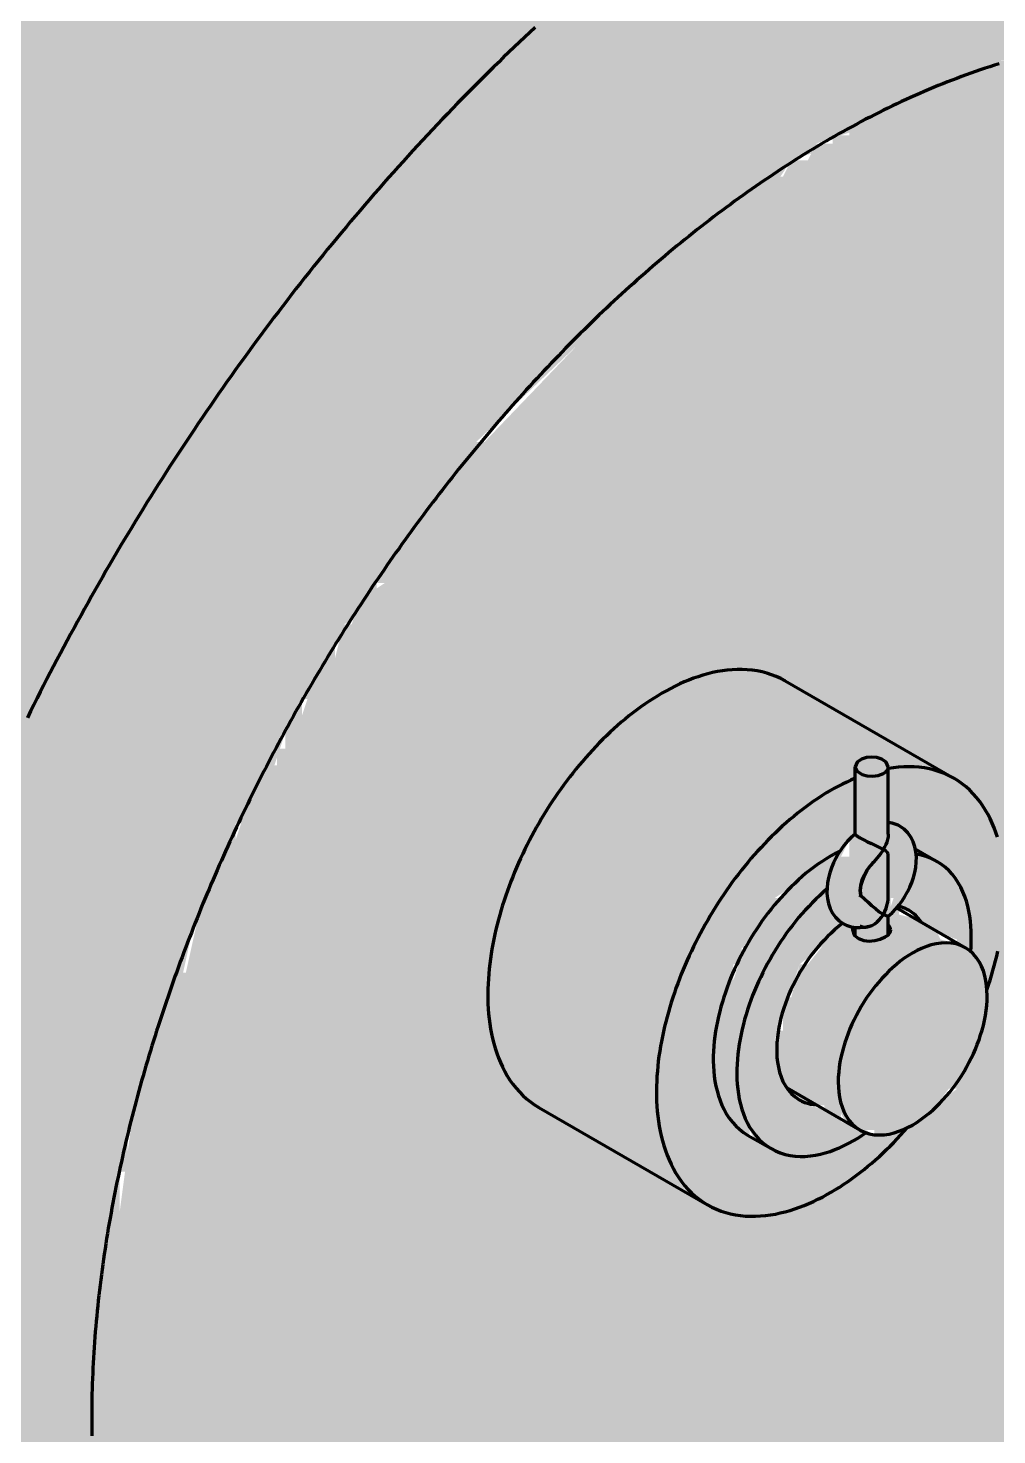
# Model space of a CAD drawing. Header units: millimetres. Extents: x 0 to 420, y 0 to 297.
# Drawn here: x 228.59 to 240.27, y 157.9 to 174.87 of the extents above; entities that cross this region are included whole.
import ezdxf

# ---------------------------------------------------------------- set-up
doc = ezdxf.new("R2010")
doc.units = ezdxf.units.MM
doc.layers.add('01-VISIBLE', color=7, linetype='CONTINUOUS', lineweight=70)
doc.layers.add('13-GRAFICA', color=30, linetype='CONTINUOUS', lineweight=18)

msp = doc.modelspace()

# ---------------------------------------------------------------- hatches: boundary and pattern name
at = {"layer": '13-GRAFICA', "true_color": 0x202020}
h = msp.add_hatch(color=7, dxfattribs=at)
h.dxf.hatch_style = 1
h.paths.add_polyline_path([(229.992, 176.675), (229.992, 176.875), (230.092, 176.875), (230.992, 177.875), (231.192, 177.875), (231.392, 178.175), (231.592, 178.175), (231.592, 178.275), (231.892, 178.375), (232.092, 178.675), (232.292, 178.675), (232.392, 178.875), (232.592, 178.875), (232.792, 179.175), (232.992, 179.175), (233.092, 179.375), (233.292, 179.375), (233.292, 179.475), (233.392, 179.475), (233.492, 179.675), (233.692, 179.675), (233.892, 179.975), (234.392, 180.075), (234.392, 180.175), (234.592, 180.175), (234.592, 180.275), (234.792, 180.275), (234.792, 180.375), (234.992, 180.375), (234.992, 180.475), (235.292, 180.475), (235.292, 180.575), (235.492, 180.575), (235.492, 180.675), (235.692, 180.675), (235.692, 180.775), (235.992, 180.775), (235.992, 180.875), (236.192, 180.875), (236.192, 180.975), (236.392, 180.975), (236.392, 181.075), (236.592, 181.075), (236.592, 181.175), (237.292, 181.275), (237.292, 181.375), (237.992, 181.375), (237.992, 181.475), (239.492, 181.575), (239.492, 181.675), (239.992, 181.675), (239.992, 181.575), (240.392, 181.575), (240.392, 181.475), (240.892, 181.475), (240.892, 181.375), (241.292, 181.375), (241.292, 181.275), (242.192, 181.175), (242.192, 181.075), (242.792, 180.875), (242.892, 180.675), (243.492, 180.475), (243.592, 180.275), (243.992, 180.175), (244.092, 179.975), (244.692, 179.775), (244.792, 179.575), (245.392, 179.375), (245.492, 179.175), (246.092, 178.975), (246.192, 178.775), (246.592, 178.675), (246.592, 178.575), (246.692, 178.575), (246.792, 178.375), (246.892, 178.375), (246.892, 169.975), (246.792, 169.975), (246.792, 170.375), (246.692, 170.375), (246.692, 170.775), (246.592, 170.775), (246.592, 171.175), (246.492, 171.175), (246.392, 171.875), (246.292, 171.875), (246.292, 172.075), (246.092, 172.175), (245.992, 172.575), (245.792, 172.675), (245.692, 173.075), (245.492, 173.175), (245.492, 173.375), (245.392, 173.375), (245.292, 173.575), (245.092, 173.575), (244.892, 173.875), (244.692, 173.875), (244.692, 173.975), (244.592, 173.975), (244.492, 174.175), (244.292, 174.175), (244.192, 174.375), (243.392, 174.475), (243.392, 174.575), (242.992, 174.575), (242.992, 174.675), (242.492, 174.675), (242.492, 174.775), (242.292, 174.775), (242.292, 174.675), (241.492, 174.675), (241.492, 174.575), (240.292, 174.475), (240.292, 174.375), (240.092, 174.375), (240.092, 174.275), (239.892, 174.275), (239.892, 174.175), (239.592, 174.175), (239.592, 174.075), (239.392, 174.075), (239.392, 173.975), (239.192, 173.975), (239.192, 173.875), (238.892, 173.875), (238.892, 173.775), (238.692, 173.775), (238.692, 173.675), (238.092, 173.475), (238.092, 173.375), (237.792, 173.275), (237.592, 172.975), (237.392, 172.975), (237.292, 172.775), (237.092, 172.775), (236.892, 172.475), (236.692, 172.475), (236.592, 172.275), (236.392, 172.275), (236.392, 172.175), (233.992, 169.875), (233.992, 169.675), (233.692, 169.475), (233.692, 169.275), (233.392, 169.075), (233.392, 168.875), (233.192, 168.775), (233.192, 168.575), (232.892, 168.375), (232.892, 168.175), (232.792, 168.175), (232.792, 168.075), (232.592, 167.975), (232.592, 167.775), (232.392, 167.675), (232.392, 167.475), (232.292, 167.475), (232.292, 167.275), (232.092, 167.175), (232.092, 166.975), (231.992, 166.975), (231.992, 166.775), (231.892, 166.775), (231.892, 166.575), (231.792, 166.575), (231.792, 166.375), (231.692, 166.375), (231.492, 165.775), (231.292, 165.675), (231.292, 165.475), (231.192, 165.475), (231.192, 165.275), (231.092, 165.275), (231.092, 165.075), (230.992, 165.075), (230.992, 164.875), (230.892, 164.875), (230.892, 164.575), (230.792, 164.575), (230.792, 164.375), (230.692, 164.375), (230.692, 164.075), (230.592, 164.075), (230.392, 163.175), (230.292, 163.175), (230.292, 162.975), (230.192, 162.975), (229.992, 162.075), (229.892, 162.075), (229.892, 161.575), (229.792, 161.575), (229.792, 161.075), (229.692, 161.075), (229.692, 160.575), (229.592, 160.575), (229.592, 159.975), (229.492, 159.975), (229.492, 159.475), (229.392, 159.475), (229.392, 176.109)])
h = msp.add_hatch(color=7, dxfattribs=at)
h.dxf.hatch_style = 1
h.paths.add_polyline_path([(228.792, 148.475), (228.692, 148.675), (228.092, 148.875), (227.992, 149.075), (227.592, 149.175), (227.492, 149.375), (227.292, 149.375), (227.292, 149.475), (226.892, 149.575), (226.792, 149.775), (226.192, 149.975), (226.092, 150.175), (225.692, 150.275), (225.692, 150.375), (225.592, 150.375), (225.492, 150.575), (225.292, 150.575), (225.092, 150.875), (224.892, 150.875), (224.892, 150.975), (224.592, 151.075), (224.392, 151.375), (224.192, 151.375), (223.992, 151.675), (223.792, 151.675), (223.792, 151.875), (223.592, 151.975), (223.592, 152.175), (223.492, 152.175), (223.492, 152.375), (223.292, 152.475), (223.192, 152.875), (222.992, 152.975), (222.992, 153.175), (222.792, 153.275), (222.692, 153.675), (222.592, 153.675), (222.492, 153.975), (222.392, 153.975), (222.392, 154.375), (222.292, 154.375), (222.292, 154.775), (222.192, 154.775), (222.192, 155.275), (222.092, 155.275), (222.092, 155.675), (221.992, 155.675), (221.992, 156.075), (221.892, 156.075), (221.892, 156.475), (221.792, 156.475), (221.792, 156.875), (221.692, 156.875), (221.692, 160.375), (221.792, 160.375), (221.792, 160.875), (221.892, 160.875), (221.892, 161.375), (221.992, 161.375), (221.992, 161.875), (222.092, 161.875), (222.092, 162.475), (222.192, 162.475), (222.192, 162.975), (222.292, 162.975), (222.292, 163.475), (222.392, 163.475), (222.392, 164.075), (222.492, 164.075), (222.492, 164.375), (222.592, 164.375), (222.592, 164.575), (222.692, 164.575), (222.892, 165.475), (222.992, 165.475), (222.992, 165.675), (223.092, 165.675), (223.092, 165.975), (223.192, 165.975), (223.392, 166.875), (223.492, 166.875), (223.492, 167.075), (223.592, 167.075), (223.792, 167.975), (223.892, 167.975), (223.892, 168.175), (224.092, 168.275), (224.092, 168.475), (224.192, 168.475), (224.192, 168.675), (224.292, 168.675), (224.292, 168.875), (224.392, 168.875), (224.392, 169.075), (224.492, 169.075), (224.692, 169.675), (224.892, 169.775), (224.892, 169.975), (224.992, 169.975), (224.992, 170.175), (225.092, 170.175), (225.092, 170.375), (225.192, 170.375), (225.192, 170.575), (225.292, 170.575), (225.492, 171.175), (225.692, 171.275), (225.892, 171.875), (225.992, 171.875), (225.992, 171.975), (226.192, 172.075), (226.192, 172.275), (226.492, 172.475), (226.492, 172.675), (226.592, 172.675), (226.692, 172.975), (226.992, 173.175), (226.992, 173.375), (227.292, 173.575), (227.292, 173.775), (227.592, 173.975), (227.592, 174.175), (227.692, 174.175), (227.792, 174.475), (228.092, 174.675), (228.092, 174.875), (228.192, 174.875), (228.192, 174.975), (229.392, 176.109), (229.392, 159.475), (229.392, 156.775), (229.392, 148.275)])
at = {"layer": '13-GRAFICA', "true_color": 0xa5a8ac}
h = msp.add_hatch(color=7, dxfattribs=at)
h.dxf.hatch_style = 1
h.paths.add_polyline_path([(240.292, 174.375), (240.292, 174.475), (240.792, 174.475), (240.792, 174.575), (241.492, 174.575), (241.492, 174.675), (242.292, 174.675), (242.292, 174.775), (242.492, 174.775), (242.492, 174.675), (242.992, 174.675), (242.992, 174.575), (244.192, 174.375), (244.192, 174.275), (244.492, 174.175), (244.692, 173.875), (244.892, 173.875), (245.092, 173.575), (245.292, 173.575), (245.292, 173.475), (245.492, 173.375), (245.492, 173.175), (245.692, 173.075), (245.792, 172.675), (245.992, 172.575), (246.092, 172.175), (246.192, 172.175), (246.292, 171.875), (246.392, 171.875), (246.492, 171.175), (246.592, 171.175), (246.592, 170.775), (246.692, 170.775), (246.692, 170.375), (246.792, 170.375), (246.792, 169.975), (246.892, 169.975), (246.892, 166.975), (246.792, 166.975), (246.792, 166.375), (246.692, 166.375), (246.692, 165.875), (246.592, 165.875), (246.392, 164.375), (246.292, 164.375), (246.292, 164.175), (246.192, 164.175), (245.992, 163.275), (245.892, 163.275), (245.892, 163.075), (245.792, 163.075), (245.792, 162.775), (245.692, 162.775), (245.492, 161.875), (245.392, 161.875), (245.392, 161.675), (245.292, 161.675), (245.292, 161.475), (245.192, 161.475), (244.992, 160.875), (244.792, 160.775), (244.792, 160.575), (244.692, 160.575), (244.692, 160.375), (244.592, 160.375), (244.592, 160.175), (244.492, 160.175), (244.492, 159.975), (244.392, 159.975), (244.192, 159.375), (243.992, 159.275), (243.992, 159.075), (243.892, 159.075), (243.892, 158.875), (243.592, 158.675), (243.592, 158.475), (243.292, 158.275), (243.292, 158.075), (243.092, 157.975), (243.092, 157.775), (242.792, 157.575), (242.792, 157.375), (242.492, 157.175), (242.492, 156.975), (242.292, 156.875), (242.292, 156.675), (242.192, 156.675), (240.192, 154.58), (240.192, 163.075), (240.192, 163.375), (240.192, 174.375)])
h = msp.add_hatch(color=7, dxfattribs=at)
h.dxf.hatch_style = 1
h.paths.add_polyline_path([(237.092, 172.775), (237.292, 172.775), (237.392, 172.975), (237.592, 172.975), (237.592, 173.075), (237.692, 173.075), (237.792, 173.275), (237.992, 173.275), (238.092, 173.475), (238.292, 173.475), (238.292, 173.575), (238.492, 173.575), (238.492, 173.675), (238.692, 173.675), (238.692, 173.775), (238.892, 173.775), (238.892, 173.875), (239.192, 173.875), (239.192, 173.975), (239.392, 173.975), (239.392, 174.075), (239.592, 174.075), (239.592, 174.175), (239.892, 174.175), (239.892, 174.275), (240.092, 174.275), (240.092, 174.375), (240.192, 174.375), (240.192, 163.375), (240.092, 163.375), (240.092, 163.575), (239.992, 163.575), (239.992, 164.175), (239.892, 164.175), (239.792, 164.675), (239.492, 164.775), (239.392, 164.975), (239.192, 164.975), (239.192, 165.175), (238.992, 165.275), (238.992, 165.975), (238.892, 165.975), (238.892, 166.075), (238.592, 166.075), (238.592, 165.075), (238.492, 165.075), (238.392, 164.875), (238.192, 164.875), (238.092, 164.675), (237.892, 164.675), (237.892, 164.575), (237.592, 164.375), (237.592, 164.175), (237.292, 163.975), (237.292, 163.775), (237.192, 163.775), (237.192, 163.575), (237.092, 163.575), (237.092, 163.375), (236.992, 163.375), (236.992, 163.075), (236.892, 163.075), (236.892, 172.475)])
h = msp.add_hatch(color=7, dxfattribs=at)
h.dxf.hatch_style = 1
h.paths.add_polyline_path([(232.292, 152.275), (232.092, 152.275), (231.992, 152.475), (231.792, 152.475), (231.592, 152.775), (231.392, 152.775), (231.292, 152.975), (231.092, 152.975), (231.092, 153.075), (230.792, 153.275), (230.692, 153.675), (230.492, 153.775), (230.392, 154.175), (230.192, 154.275), (230.192, 154.475), (230.092, 154.475), (229.992, 154.775), (229.892, 154.775), (229.892, 155.175), (229.792, 155.175), (229.792, 155.575), (229.692, 155.575), (229.692, 155.975), (229.592, 155.975), (229.592, 156.375), (229.492, 156.375), (229.492, 156.775), (229.392, 156.775), (229.392, 159.475), (229.492, 159.475), (229.492, 159.975), (229.592, 159.975), (229.592, 160.575), (229.692, 160.575), (229.892, 162.075), (229.992, 162.075), (230.192, 162.975), (230.292, 162.975), (230.292, 163.175), (230.392, 163.175), (230.392, 163.475), (230.492, 163.475), (230.692, 164.375), (230.792, 164.375), (230.792, 164.575), (230.892, 164.575), (230.892, 164.875), (230.992, 164.875), (230.992, 165.075), (231.092, 165.075), (231.292, 165.675), (231.492, 165.775), (231.492, 165.975), (231.592, 165.975), (231.592, 166.175), (231.692, 166.175), (231.692, 166.375), (231.792, 166.375), (231.792, 166.575), (231.892, 166.575), (232.092, 167.175), (232.292, 167.275), (232.392, 167.675), (232.492, 167.675), (232.592, 167.975), (232.892, 168.175), (232.892, 168.375), (233.192, 168.575), (233.192, 168.775), (233.392, 168.875), (233.392, 169.075), (233.692, 169.275), (233.692, 169.475), (233.992, 169.675), (233.992, 169.875), (234.092, 169.875), (236.392, 172.275), (236.592, 172.275), (236.692, 172.475), (236.892, 172.475), (236.892, 163.075), (236.892, 161.875), (236.892, 152.575), (236.792, 152.575), (236.792, 152.475), (236.592, 152.475), (236.592, 152.375), (236.292, 152.375), (236.292, 152.275), (236.092, 152.275), (236.092, 152.175), (235.792, 152.175), (235.792, 152.075), (234.992, 152.075), (234.992, 151.975), (233.692, 151.875), (233.692, 151.975), (233.192, 151.975), (233.192, 152.075), (232.792, 152.075), (232.792, 152.175), (232.292, 152.175)])
at = {"layer": '13-GRAFICA', "true_color": 0xb21820}
h = msp.add_hatch(color=7, dxfattribs=at)
h.dxf.hatch_style = 1
h.paths.add_polyline_path([(238.392, 164.075), (238.392, 164.175), (238.292, 164.175), (238.292, 164.675), (238.392, 164.675), (238.392, 164.875), (238.492, 164.875), (238.492, 165.075), (238.592, 165.075), (238.592, 166.075), (238.892, 166.075), (238.892, 165.975), (238.992, 165.975), (238.992, 165.275), (239.192, 165.175), (239.192, 164.575), (239.092, 164.575), (239.092, 164.375), (238.992, 164.375), (238.992, 163.875), (238.592, 163.875), (238.592, 164.075)])
at = {"layer": '13-GRAFICA', "true_color": 0x787a80}
h = msp.add_hatch(color=7, dxfattribs=at)
h.dxf.hatch_style = 1
h.paths.add_polyline_path([(239.292, 164.075), (239.292, 164.175), (238.992, 164.275), (239.092, 164.575), (239.192, 164.575), (239.192, 164.975), (239.392, 164.975), (239.492, 164.775), (239.792, 164.675), (239.892, 164.175), (239.992, 164.175), (239.992, 163.775), (239.792, 163.775), (239.792, 163.875), (239.492, 163.975), (239.492, 164.075)])
h = msp.add_hatch(color=7, dxfattribs=at)
h.dxf.hatch_style = 1
h.paths.add_polyline_path([(237.692, 162.075), (237.892, 162.075), (237.992, 161.875), (238.392, 161.775), (238.392, 161.675), (238.692, 161.575), (238.692, 161.475), (238.492, 161.475), (238.492, 161.375), (238.292, 161.375), (238.292, 161.275), (237.592, 161.275), (237.592, 161.375), (237.392, 161.375), (237.292, 161.575), (237.092, 161.575), (237.092, 161.775), (236.892, 161.875), (236.892, 163.075), (236.992, 163.075), (236.992, 163.375), (237.092, 163.375), (237.292, 163.975), (237.592, 164.175), (237.592, 164.375), (237.692, 164.375), (237.892, 164.675), (238.092, 164.675), (238.192, 164.875), (238.392, 164.875), (238.392, 164.675), (238.292, 164.675), (238.292, 164.175), (238.392, 164.175), (238.392, 163.975), (237.892, 163.575), (237.592, 162.675)])
h = msp.add_hatch(color=7, dxfattribs=at)
h.dxf.hatch_style = 1
h.paths.add_polyline_path([(238.492, 161.575), (238.392, 161.775), (238.192, 161.775), (238.192, 161.875), (237.992, 161.875), (237.892, 162.075), (237.692, 162.075), (237.592, 162.775), (237.692, 162.775), (237.692, 163.175), (237.792, 163.175), (237.892, 163.575), (237.992, 163.575), (238.392, 164.075), (238.592, 164.075), (238.592, 163.875), (238.992, 163.875), (238.992, 164.275), (239.092, 164.275), (239.092, 164.175), (239.492, 164.075), (239.592, 163.875), (239.992, 163.775), (239.992, 163.575), (240.092, 163.575), (240.092, 163.375), (240.192, 163.375), (240.192, 163.075), (240.092, 163.075), (239.992, 162.375), (239.792, 162.275), (239.792, 162.075), (239.692, 162.075), (239.392, 161.675), (238.892, 161.575), (238.892, 161.475), (238.792, 161.475), (238.792, 161.575)])
at = {"layer": '13-GRAFICA', "true_color": 0xa5a8ac}
h = msp.add_hatch(color=7, dxfattribs=at)
h.dxf.hatch_style = 1
h.paths.add_polyline_path([(240.092, 154.475), (239.892, 154.475), (239.692, 154.175), (239.492, 154.175), (239.492, 154.075), (239.192, 153.975), (238.992, 153.675), (238.792, 153.675), (238.692, 153.475), (238.492, 153.475), (238.292, 153.175), (238.092, 153.175), (238.092, 153.075), (237.892, 153.075), (237.892, 152.975), (237.692, 152.975), (237.692, 152.875), (237.492, 152.875), (237.492, 152.775), (237.192, 152.775), (237.192, 152.675), (236.992, 152.675), (236.992, 152.575), (236.892, 152.575), (236.892, 161.875), (237.092, 161.775), (237.092, 161.575), (237.292, 161.575), (237.292, 161.475), (237.592, 161.375), (237.592, 161.275), (238.292, 161.275), (238.292, 161.375), (238.492, 161.375), (238.492, 161.475), (238.692, 161.475), (238.692, 161.575), (238.892, 161.475), (238.892, 161.575), (239.392, 161.675), (239.392, 161.775), (239.792, 162.075), (239.792, 162.275), (239.992, 162.375), (240.092, 163.075), (240.192, 163.075), (240.192, 154.58)])

# ---------------------------------------------------------------- linework, layer by layer
at = {"layer": '01-VISIBLE'}
for p, q in [((237.718, 166.993), (239.751, 165.82)), ((238.561, 165.146), (238.561, 165.958)), ((238.961, 165.146), (238.961, 165.958)), ((239.289, 164.966), (239.549, 164.816)), ((238.961, 164.401), (238.961, 164.903)), ((238.961, 163.932), (238.961, 164.157)), ((239.061, 164.255), (239.891, 163.776)), ((238.561, 163.917), (238.561, 164.017)), ((237.734, 162.088), (238.621, 161.576)), ((234.748, 161.849), (236.781, 160.675)), ((237.266, 161.515), (237.549, 161.352))]:
    msp.add_line(p, q, dxfattribs=at)
for points in [[(234.705, 174.876), (234.641, 174.816), (234.578, 174.757), (234.514, 174.697), (234.451, 174.637), (234.387, 174.577), (234.324, 174.516), (234.262, 174.455), (234.199, 174.394), (234.137, 174.333), (234.075, 174.272), (234.013, 174.21), (233.951, 174.148), (233.89, 174.086), (233.829, 174.024), (233.768, 173.961), (233.707, 173.899), (233.646, 173.836), (233.586, 173.773), (233.526, 173.709), (233.466, 173.646), (233.406, 173.582), (233.347, 173.518), (233.287, 173.454), (233.228, 173.39), (233.169, 173.325), (233.111, 173.26), (233.052, 173.196), (232.994, 173.13), (232.936, 173.065), (232.878, 173), (232.821, 172.934), (232.763, 172.868), (232.706, 172.802), (232.649, 172.736), (232.592, 172.67), (232.536, 172.603), (232.479, 172.536), (232.423, 172.469), (232.367, 172.402), (232.312, 172.335), (232.256, 172.268), (232.201, 172.2), (232.146, 172.132), (232.091, 172.064), (232.036, 171.996), (231.982, 171.928), (231.928, 171.86), (231.874, 171.791), (231.82, 171.722), (231.766, 171.653), (231.713, 171.584), (231.66, 171.515), (231.607, 171.445), (231.554, 171.376), (231.501, 171.306), (231.449, 171.236), (231.397, 171.166), (231.345, 171.096), (231.293, 171.025), (231.242, 170.955), (231.19, 170.884), (231.139, 170.813), (231.088, 170.742), (231.038, 170.671), (230.987, 170.6), (230.937, 170.529), (230.887, 170.457), (230.837, 170.385), (230.788, 170.313), (230.738, 170.241), (230.689, 170.169), (230.64, 170.097), (230.591, 170.024), (230.543, 169.952), (230.494, 169.879), (230.446, 169.806), (230.398, 169.733), (230.351, 169.66), (230.303, 169.587), (230.256, 169.513), (230.209, 169.44), (230.162, 169.366), (230.115, 169.292), (230.069, 169.218), (230.023, 169.144), (229.977, 169.07), (229.931, 168.996), (229.885, 168.921), (229.84, 168.846), (229.795, 168.772), (229.75, 168.697), (229.705, 168.622), (229.661, 168.547), (229.616, 168.471), (229.572, 168.396), (229.528, 168.32), (229.485, 168.245), (229.441, 168.169), (229.398, 168.093), (229.355, 168.017), (229.313, 167.941), (229.27, 167.865), (229.228, 167.788), (229.186, 167.712), (229.144, 167.635), (229.102, 167.558), (229.061, 167.481), (229.02, 167.404), (228.979, 167.327), (228.938, 167.25), (228.897, 167.173), (228.857, 167.095), (228.817, 167.018), (228.777, 166.94), (228.737, 166.862), (228.698, 166.784), (228.659, 166.706), (228.62, 166.628), (228.581, 166.55)], [(240.3, 174.438), (240.243, 174.42), (240.185, 174.402), (240.128, 174.383), (240.071, 174.364), (240.014, 174.344), (239.957, 174.324), (239.9, 174.304), (239.844, 174.283), (239.787, 174.262), (239.731, 174.241), (239.675, 174.219), (239.619, 174.197), (239.563, 174.174), (239.507, 174.151), (239.451, 174.128), (239.396, 174.104), (239.341, 174.08), (239.285, 174.056), (239.23, 174.032), (239.176, 174.007), (239.121, 173.981), (239.066, 173.956), (239.012, 173.93), (238.958, 173.903), (238.904, 173.877), (238.85, 173.85), (238.796, 173.823), (238.742, 173.795), (238.689, 173.768), (238.635, 173.74), (238.582, 173.711), (238.529, 173.683), (238.476, 173.654), (238.424, 173.624), (238.371, 173.595), (238.319, 173.565), (238.266, 173.535)], [(238.266, 173.535), (238.212, 173.504), (238.158, 173.472), (238.104, 173.44), (238.05, 173.407), (237.996, 173.375), (237.942, 173.342), (237.889, 173.308), (237.836, 173.275), (237.783, 173.241), (237.73, 173.207), (237.677, 173.173), (237.625, 173.138), (237.572, 173.103), (237.52, 173.068), (237.468, 173.033), (237.416, 172.998), (237.364, 172.962), (237.313, 172.926), (237.262, 172.89), (237.21, 172.853), (237.159, 172.816), (237.108, 172.78), (237.058, 172.742), (237.007, 172.705), (236.957, 172.667), (236.906, 172.63), (236.856, 172.592), (236.806, 172.553), (236.757, 172.515), (236.707, 172.476), (236.658, 172.437), (236.608, 172.398), (236.559, 172.359), (236.51, 172.32), (236.461, 172.28), (236.413, 172.24), (236.364, 172.2), (236.316, 172.16), (236.268, 172.119), (236.22, 172.079), (236.172, 172.038), (236.124, 171.997), (236.077, 171.956), (236.029, 171.914), (235.982, 171.873), (235.935, 171.831), (235.888, 171.789), (235.842, 171.747), (235.795, 171.705), (235.749, 171.662), (235.702, 171.62), (235.656, 171.577), (235.61, 171.534), (235.565, 171.491), (235.519, 171.448), (235.473, 171.404), (235.428, 171.361), (235.383, 171.317), (235.338, 171.273), (235.293, 171.229), (235.248, 171.185), (235.204, 171.14), (235.16, 171.096), (235.115, 171.051), (235.071, 171.006), (235.027, 170.961), (234.984, 170.916), (234.94, 170.871), (234.896, 170.825), (234.853, 170.78), (234.81, 170.734), (234.767, 170.688), (234.724, 170.642), (234.681, 170.596), (234.639, 170.55), (234.597, 170.503), (234.554, 170.457), (234.512, 170.41), (234.47, 170.363), (234.428, 170.316), (234.387, 170.269), (234.345, 170.222), (234.304, 170.174), (234.263, 170.127), (234.222, 170.079), (234.181, 170.031), (234.14, 169.984), (234.1, 169.935), (234.059, 169.887), (234.019, 169.839), (233.979, 169.791), (233.939, 169.742), (233.899, 169.693), (233.86, 169.645), (233.82, 169.596), (233.781, 169.547), (233.741, 169.497), (233.702, 169.448), (233.664, 169.399), (233.625, 169.349), (233.586, 169.3), (233.548, 169.25), (233.509, 169.2), (233.471, 169.15), (233.433, 169.1), (233.395, 169.05), (233.358, 168.999), (233.32, 168.949), (233.283, 168.898), (233.246, 168.848), (233.209, 168.797), (233.172, 168.746), (233.135, 168.695), (233.098, 168.644), (233.062, 168.593), (233.025, 168.541), (232.989, 168.49), (232.953, 168.438), (232.917, 168.387), (232.882, 168.335), (232.846, 168.283), (232.811, 168.231), (232.775, 168.179), (232.74, 168.127), (232.705, 168.075), (232.67, 168.022), (232.636, 167.97), (232.601, 167.917), (232.567, 167.865), (232.533, 167.812), (232.499, 167.759), (232.465, 167.706), (232.431, 167.653), (232.398, 167.6), (232.364, 167.546), (232.331, 167.493), (232.298, 167.44), (232.265, 167.386), (232.232, 167.332), (232.199, 167.279), (232.167, 167.225), (232.134, 167.171), (232.102, 167.117), (232.07, 167.063), (232.038, 167.009), (232.007, 166.954), (231.975, 166.9), (231.944, 166.845), (231.912, 166.791), (231.881, 166.736), (231.85, 166.682), (231.82, 166.627), (231.789, 166.572), (231.759, 166.517), (231.728, 166.462), (231.698, 166.406), (231.668, 166.351), (231.638, 166.296), (231.609, 166.24), (231.579, 166.185), (231.55, 166.129), (231.521, 166.074), (231.492, 166.018), (231.463, 165.962), (231.434, 165.906), (231.406, 165.85), (231.377, 165.794), (231.349, 165.738), (231.321, 165.681), (231.293, 165.625), (231.265, 165.569), (231.238, 165.512), (231.21, 165.455), (231.183, 165.399), (231.156, 165.342), (231.129, 165.285), (231.103, 165.228), (231.076, 165.171), (231.05, 165.114), (231.023, 165.057), (230.997, 165), (230.971, 164.942), (230.946, 164.885), (230.92, 164.828), (230.895, 164.77), (230.87, 164.712), (230.845, 164.655), (230.82, 164.597), (230.795, 164.539), (230.771, 164.481), (230.746, 164.423), (230.722, 164.365), (230.698, 164.307), (230.674, 164.249), (230.651, 164.191), (230.627, 164.132), (230.604, 164.074), (230.581, 164.015), (230.558, 163.957), (230.535, 163.898), (230.513, 163.839), (230.491, 163.781), (230.468, 163.722), (230.446, 163.663), (230.425, 163.604), (230.403, 163.545), (230.382, 163.486), (230.36, 163.427), (230.339, 163.367), (230.318, 163.308), (230.298, 163.249), (230.277, 163.189), (230.257, 163.13), (230.237, 163.07), (230.217, 163.01), (230.197, 162.951), (230.178, 162.891), (230.158, 162.831), (230.139, 162.771), (230.12, 162.711), (230.101, 162.651), (230.083, 162.591), (230.065, 162.531), (230.046, 162.471), (230.029, 162.411), (230.011, 162.35), (229.993, 162.29), (229.976, 162.229), (229.959, 162.169), (229.942, 162.108), (229.925, 162.048), (229.909, 161.987), (229.892, 161.926), (229.876, 161.865), (229.86, 161.805), (229.845, 161.744), (229.829, 161.683), (229.814, 161.622), (229.799, 161.561), (229.784, 161.5), (229.77, 161.438), (229.755, 161.377), (229.741, 161.316), (229.727, 161.255), (229.714, 161.193), (229.7, 161.132), (229.687, 161.07), (229.674, 161.009), (229.661, 160.947), (229.649, 160.886), (229.637, 160.824), (229.625, 160.762), (229.613, 160.7), (229.601, 160.639), (229.59, 160.577), (229.579, 160.515), (229.568, 160.453), (229.557, 160.391), (229.547, 160.329), (229.537, 160.267), (229.527, 160.205), (229.518, 160.143), (229.508, 160.08), (229.499, 160.018), (229.49, 159.956), (229.482, 159.894), (229.473, 159.831), (229.465, 159.769), (229.458, 159.707), (229.45, 159.644), (229.443, 159.582), (229.436, 159.519), (229.429, 159.457), (229.423, 159.394), (229.417, 159.332), (229.411, 159.269), (229.405, 159.206), (229.4, 159.144), (229.395, 159.081), (229.39, 159.018), (229.386, 158.955), (229.382, 158.893), (229.378, 158.83), (229.375, 158.767), (229.371, 158.704), (229.369, 158.642), (229.366, 158.579), (229.364, 158.516), (229.362, 158.453), (229.36, 158.39), (229.359, 158.327), (229.358, 158.264), (229.357, 158.202), (229.357, 158.139), (229.357, 158.076), (229.357, 158.013), (229.358, 157.95), (229.359, 157.887)], [(237.718, 166.993), (237.665, 167.022), (237.611, 167.047), (237.555, 167.069), (237.498, 167.087), (237.44, 167.103), (237.381, 167.115), (237.321, 167.123), (237.261, 167.129), (237.201, 167.132), (237.141, 167.132), (237.081, 167.129), (237.021, 167.124), (236.962, 167.116), (236.903, 167.106), (236.844, 167.094), (236.785, 167.08), (236.727, 167.063), (236.67, 167.045), (236.613, 167.025), (236.557, 167.004), (236.502, 166.981), (236.447, 166.957), (236.392, 166.931), (236.339, 166.904), (236.286, 166.876), (236.233, 166.846)], [(236.233, 166.846), (236.181, 166.815), (236.13, 166.783), (236.079, 166.751), (236.029, 166.717), (235.979, 166.682), (235.931, 166.646), (235.882, 166.609), (235.835, 166.572), (235.788, 166.534), (235.742, 166.495), (235.696, 166.455), (235.651, 166.415), (235.607, 166.374), (235.563, 166.332), (235.52, 166.29), (235.477, 166.247), (235.435, 166.203), (235.394, 166.159), (235.353, 166.114), (235.313, 166.069), (235.273, 166.023), (235.234, 165.977), (235.196, 165.93), (235.158, 165.883), (235.121, 165.835), (235.084, 165.787), (235.048, 165.739), (235.013, 165.69), (234.978, 165.64), (234.944, 165.59), (234.91, 165.54), (234.877, 165.489), (234.844, 165.438), (234.813, 165.387), (234.781, 165.335), (234.751, 165.283), (234.721, 165.23), (234.691, 165.177), (234.663, 165.124), (234.635, 165.071), (234.607, 165.017), (234.58, 164.963), (234.554, 164.908), (234.529, 164.853), (234.504, 164.798), (234.48, 164.743), (234.456, 164.687), (234.433, 164.631), (234.411, 164.574), (234.39, 164.518), (234.369, 164.461), (234.349, 164.404), (234.33, 164.347), (234.311, 164.289), (234.294, 164.231), (234.277, 164.173), (234.261, 164.115), (234.246, 164.056), (234.231, 163.997), (234.218, 163.938), (234.205, 163.879), (234.193, 163.82), (234.183, 163.76), (234.173, 163.701), (234.164, 163.641), (234.156, 163.581), (234.15, 163.521), (234.144, 163.46), (234.14, 163.4), (234.136, 163.34), (234.134, 163.279), (234.133, 163.219), (234.134, 163.158), (234.135, 163.098), (234.139, 163.037), (234.143, 162.977), (234.149, 162.917), (234.157, 162.857), (234.167, 162.797), (234.178, 162.738), (234.191, 162.679), (234.205, 162.62), (234.222, 162.562), (234.241, 162.504), (234.262, 162.447), (234.285, 162.392), (234.31, 162.337), (234.338, 162.283), (234.368, 162.23), (234.4, 162.179), (234.435, 162.13), (234.473, 162.082), (234.513, 162.037), (234.555, 161.994), (234.6, 161.954), (234.647, 161.916), (234.697, 161.881), (234.748, 161.849)], [(238.961, 165.958), (238.936, 166.014), (238.884, 166.049), (238.824, 166.068), (238.761, 166.074), (238.699, 166.068), (238.638, 166.049), (238.586, 166.014), (238.561, 165.958)], [(238.561, 165.958), (238.589, 165.9), (238.645, 165.864), (238.709, 165.847), (238.775, 165.843), (238.841, 165.852), (238.903, 165.877)], [(238.903, 165.877), (238.917, 165.886), (238.931, 165.897), (238.943, 165.91), (238.953, 165.925), (238.959, 165.941), (238.961, 165.958)], [(239.751, 165.82), (239.696, 165.849), (239.639, 165.875), (239.58, 165.898), (239.521, 165.917), (239.46, 165.932), (239.398, 165.944), (239.336, 165.952), (239.274, 165.957), (239.211, 165.959), (239.148, 165.957), (239.086, 165.953), (239.023, 165.946), (238.961, 165.937)], [(238.561, 165.819), (238.511, 165.797), (238.461, 165.774), (238.411, 165.75), (238.362, 165.725), (238.314, 165.699), (238.266, 165.672)], [(240.277, 165.108), (240.258, 165.165), (240.237, 165.222), (240.214, 165.278), (240.189, 165.333), (240.161, 165.387), (240.131, 165.439), (240.099, 165.49), (240.064, 165.539), (240.026, 165.586), (239.986, 165.632), (239.944, 165.675), (239.899, 165.715), (239.852, 165.753), (239.803, 165.788), (239.751, 165.82)], [(238.266, 165.672), (238.214, 165.642), (238.163, 165.61), (238.112, 165.577), (238.062, 165.543), (238.012, 165.508), (237.964, 165.472), (237.915, 165.436), (237.868, 165.398), (237.821, 165.36), (237.775, 165.321), (237.729, 165.282), (237.684, 165.241), (237.64, 165.2), (237.596, 165.158), (237.553, 165.116), (237.51, 165.073), (237.468, 165.03), (237.427, 164.985), (237.386, 164.941), (237.346, 164.895), (237.306, 164.85), (237.267, 164.803), (237.229, 164.757), (237.191, 164.709), (237.154, 164.662), (237.117, 164.614), (237.081, 164.565), (237.046, 164.516), (237.011, 164.467), (236.977, 164.417), (236.943, 164.366), (236.91, 164.316), (236.877, 164.265), (236.846, 164.213), (236.814, 164.161), (236.784, 164.109), (236.754, 164.057), (236.724, 164.004), (236.696, 163.95), (236.668, 163.897), (236.64, 163.843), (236.613, 163.789), (236.587, 163.734), (236.562, 163.679), (236.537, 163.624), (236.512, 163.569), (236.489, 163.513), (236.466, 163.457), (236.444, 163.401), (236.423, 163.344), (236.402, 163.287), (236.382, 163.23), (236.363, 163.173), (236.344, 163.115), (236.327, 163.057), (236.31, 162.999), (236.294, 162.941), (236.279, 162.882), (236.264, 162.824), (236.251, 162.765), (236.238, 162.706), (236.226, 162.646), (236.216, 162.587), (236.206, 162.527), (236.197, 162.467), (236.189, 162.407), (236.183, 162.347), (236.177, 162.287), (236.172, 162.226), (236.169, 162.166), (236.167, 162.106), (236.166, 162.045), (236.167, 161.985), (236.168, 161.924), (236.172, 161.864), (236.176, 161.803), (236.182, 161.743), (236.19, 161.683), (236.2, 161.623), (236.211, 161.564), (236.224, 161.505), (236.238, 161.446), (236.255, 161.388), (236.274, 161.331), (236.295, 161.274), (236.318, 161.218), (236.343, 161.163), (236.371, 161.109), (236.401, 161.057), (236.433, 161.006), (236.468, 160.956), (236.506, 160.909), (236.546, 160.863), (236.588, 160.82), (236.633, 160.78), (236.68, 160.742), (236.73, 160.707), (236.781, 160.675)], [(239.101, 165.241), (239.079, 165.252), (239.057, 165.262), (239.034, 165.271), (239.01, 165.278), (238.986, 165.283), (238.961, 165.287)], [(238.561, 165.147), (238.514, 165.105), (238.471, 165.06), (238.43, 165.012), (238.393, 164.962), (238.359, 164.909), (238.328, 164.854), (238.301, 164.798), (238.277, 164.74), (238.257, 164.68), (238.241, 164.62), (238.229, 164.558), (238.223, 164.496), (238.222, 164.433), (238.228, 164.371), (238.24, 164.309), (238.26, 164.25), (238.289, 164.194), (238.325, 164.143), (238.37, 164.099), (238.421, 164.063)], [(238.562, 165.148), (238.562, 165.147), (238.562, 165.147), (238.561, 165.147), (238.561, 165.146), (238.561, 165.146), (238.561, 165.146)], [(238.561, 165.146), (238.568, 165.136), (238.578, 165.128), (238.588, 165.121), (238.598, 165.114), (238.609, 165.107), (238.62, 165.101)], [(238.961, 165.146), (238.959, 165.113), (238.953, 165.082), (238.944, 165.05), (238.932, 165.02), (238.918, 164.991), (238.903, 164.962)], [(238.96, 164.156), (239.007, 164.198), (239.051, 164.243), (239.091, 164.291), (239.129, 164.341), (239.163, 164.394), (239.194, 164.449), (239.221, 164.505), (239.245, 164.563), (239.266, 164.623), (239.282, 164.683), (239.293, 164.745), (239.299, 164.807), (239.3, 164.87), (239.295, 164.933), (239.282, 164.994), (239.262, 165.054), (239.234, 165.11), (239.197, 165.161), (239.153, 165.205), (239.101, 165.241)], [(238.379, 164.94), (238.36, 164.931), (238.341, 164.921), (238.322, 164.911), (238.303, 164.901), (238.285, 164.891), (238.266, 164.88)], [(238.62, 165.101), (238.666, 165.076), (238.713, 165.053), (238.761, 165.031), (238.809, 165.009), (238.856, 164.986), (238.903, 164.962)], [(238.903, 164.962), (238.886, 164.935), (238.868, 164.908), (238.849, 164.883), (238.829, 164.858), (238.808, 164.834), (238.786, 164.811)], [(238.961, 164.903), (238.957, 164.917), (238.949, 164.928), (238.938, 164.938), (238.927, 164.947), (238.915, 164.955), (238.903, 164.962)], [(238.266, 164.88), (238.214, 164.849), (238.163, 164.817), (238.113, 164.783), (238.064, 164.747), (238.016, 164.71), (237.969, 164.673), (237.923, 164.633), (237.878, 164.593), (237.833, 164.552), (237.79, 164.51), (237.747, 164.467), (237.706, 164.423), (237.665, 164.378), (237.625, 164.333), (237.586, 164.287), (237.548, 164.24), (237.511, 164.192), (237.475, 164.144), (237.439, 164.095), (237.405, 164.045), (237.371, 163.995), (237.338, 163.944), (237.306, 163.892), (237.275, 163.841), (237.245, 163.788), (237.216, 163.735), (237.188, 163.682), (237.161, 163.628), (237.134, 163.573), (237.109, 163.518), (237.085, 163.463), (237.061, 163.407), (237.039, 163.351), (237.018, 163.294), (236.998, 163.237), (236.979, 163.18), (236.961, 163.122), (236.944, 163.064), (236.929, 163.005), (236.914, 162.946), (236.901, 162.887), (236.89, 162.828), (236.88, 162.768), (236.871, 162.708), (236.864, 162.648), (236.858, 162.588), (236.854, 162.528), (236.852, 162.467), (236.852, 162.407), (236.854, 162.346), (236.858, 162.286), (236.864, 162.226), (236.872, 162.166), (236.883, 162.107), (236.897, 162.048), (236.914, 161.989), (236.933, 161.932), (236.956, 161.876), (236.982, 161.822), (237.012, 161.769), (237.045, 161.718), (237.082, 161.671), (237.123, 161.626), (237.167, 161.585), (237.215, 161.548), (237.266, 161.515)], [(238.786, 164.811), (238.743, 164.762), (238.705, 164.709), (238.674, 164.652), (238.649, 164.592), (238.63, 164.529), (238.622, 164.465), (238.631, 164.401)], [(238.631, 164.401), (238.622, 164.465), (238.63, 164.529), (238.648, 164.591), (238.673, 164.651), (238.705, 164.708), (238.742, 164.761), (238.784, 164.81)], [(239.549, 164.816), (239.51, 164.837), (239.469, 164.855), (239.428, 164.871), (239.385, 164.884), (239.342, 164.894), (239.298, 164.902)], [(239.956, 163.73), (239.96, 163.791), (239.963, 163.852), (239.963, 163.913), (239.962, 163.974), (239.958, 164.035), (239.952, 164.096), (239.944, 164.157), (239.933, 164.217), (239.92, 164.277), (239.904, 164.336), (239.884, 164.394), (239.861, 164.45), (239.835, 164.506), (239.805, 164.559), (239.772, 164.61), (239.735, 164.659), (239.694, 164.704), (239.649, 164.746), (239.601, 164.783), (239.549, 164.816)], [(238.222, 164.484), (238.177, 164.444), (238.132, 164.403), (238.088, 164.361), (238.044, 164.318), (238.002, 164.274), (237.961, 164.23), (237.921, 164.184), (237.881, 164.138), (237.843, 164.091), (237.805, 164.043), (237.768, 163.995), (237.732, 163.945), (237.697, 163.896), (237.663, 163.845), (237.63, 163.794), (237.597, 163.743), (237.566, 163.691), (237.536, 163.638), (237.506, 163.585), (237.477, 163.531), (237.45, 163.477), (237.423, 163.422), (237.397, 163.367), (237.373, 163.311), (237.349, 163.255), (237.326, 163.199), (237.305, 163.142), (237.284, 163.085), (237.265, 163.027), (237.247, 162.969), (237.23, 162.91), (237.214, 162.852), (237.199, 162.792), (237.186, 162.733), (237.174, 162.673), (237.164, 162.613), (237.155, 162.553), (237.148, 162.493), (237.142, 162.432), (237.138, 162.372), (237.135, 162.311), (237.135, 162.25), (237.137, 162.189), (237.14, 162.128), (237.146, 162.068), (237.155, 162.007), (237.165, 161.948), (237.179, 161.888), (237.195, 161.83), (237.215, 161.772), (237.238, 161.716), (237.264, 161.661), (237.294, 161.608), (237.327, 161.557), (237.364, 161.509), (237.405, 161.464), (237.45, 161.422), (237.498, 161.385), (237.549, 161.352)], [(238.609, 164.414), (238.613, 164.413), (238.617, 164.411), (238.621, 164.409), (238.625, 164.407), (238.628, 164.404), (238.631, 164.401)], [(238.631, 164.401), (238.63, 164.403), (238.628, 164.404), (238.627, 164.405), (238.625, 164.407), (238.624, 164.408), (238.622, 164.409)], [(238.629, 164.404), (238.675, 164.366), (238.718, 164.325), (238.761, 164.285), (238.806, 164.247), (238.853, 164.21), (238.903, 164.178)], [(238.903, 164.178), (238.92, 164.213), (238.935, 164.249), (238.946, 164.286), (238.955, 164.323), (238.96, 164.362), (238.961, 164.401)], [(239.081, 164.243), (239.079, 164.247), (239.077, 164.25), (239.075, 164.253), (239.072, 164.256), (239.07, 164.259), (239.068, 164.262)], [(239.081, 164.243), (239.079, 164.247), (239.077, 164.25), (239.075, 164.253), (239.072, 164.256), (239.07, 164.259), (239.068, 164.262)], [(239.209, 164.227), (239.189, 164.238), (239.168, 164.248), (239.147, 164.257), (239.125, 164.265), (239.103, 164.271), (239.08, 164.277)], [(238.728, 164.03), (238.765, 164.044), (238.799, 164.063), (238.829, 164.087), (238.857, 164.115), (238.881, 164.145), (238.903, 164.178)], [(238.96, 164.156), (238.95, 164.156), (238.94, 164.16), (238.931, 164.164), (238.921, 164.168), (238.912, 164.173), (238.903, 164.178)], [(238.961, 164.158), (238.961, 164.157), (238.961, 164.157), (238.961, 164.157), (238.961, 164.157), (238.961, 164.156), (238.96, 164.156)], [(239.364, 164.08), (239.343, 164.109), (239.32, 164.137), (239.295, 164.163), (239.268, 164.186), (239.239, 164.208), (239.209, 164.227)], [(238.41, 164.07), (238.363, 164.033), (238.317, 163.994), (238.272, 163.953), (238.229, 163.911), (238.187, 163.868), (238.146, 163.824), (238.107, 163.778), (238.069, 163.731), (238.033, 163.684), (237.997, 163.635), (237.963, 163.585), (237.931, 163.534), (237.9, 163.483), (237.87, 163.431), (237.841, 163.378), (237.814, 163.324), (237.788, 163.27), (237.764, 163.214), (237.742, 163.159), (237.721, 163.102), (237.701, 163.045), (237.684, 162.988), (237.668, 162.93), (237.654, 162.871), (237.642, 162.812), (237.632, 162.753), (237.624, 162.693), (237.619, 162.633), (237.616, 162.573), (237.616, 162.513), (237.619, 162.453), (237.626, 162.393), (237.636, 162.334), (237.65, 162.275), (237.669, 162.218), (237.692, 162.162), (237.721, 162.109), (237.755, 162.06), (237.794, 162.014), (237.839, 161.975), (237.889, 161.941)], [(238.728, 164.03), (238.677, 164.019), (238.624, 164.014), (238.571, 164.015), (238.519, 164.024), (238.469, 164.04), (238.421, 164.063)], [(238.536, 164.02), (238.535, 164.015), (238.533, 164.01), (238.532, 164.005), (238.532, 164), (238.531, 163.995), (238.531, 163.99)], [(238.531, 163.99), (238.552, 163.928), (238.603, 163.885), (238.665, 163.863), (238.732, 163.856), (238.798, 163.862), (238.863, 163.878), (238.924, 163.905)], [(238.62, 164.039), (238.637, 164.032), (238.655, 164.026), (238.673, 164.024), (238.692, 164.024), (238.71, 164.026), (238.728, 164.03)], [(238.924, 163.905), (238.94, 163.915), (238.955, 163.926), (238.969, 163.939), (238.98, 163.954), (238.988, 163.971), (238.991, 163.99)], [(238.991, 163.99), (238.99, 164.001), (238.987, 164.012), (238.982, 164.022), (238.976, 164.032), (238.969, 164.04), (238.961, 164.048)], [(238.621, 161.576), (238.675, 161.55), (238.733, 161.531), (238.792, 161.52), (238.853, 161.517), (238.913, 161.519), (238.973, 161.528), (239.032, 161.542), (239.089, 161.561), (239.145, 161.583), (239.2, 161.609), (239.253, 161.637), (239.305, 161.669), (239.355, 161.702), (239.404, 161.738), (239.451, 161.776), (239.497, 161.816), (239.541, 161.857), (239.584, 161.899), (239.625, 161.943), (239.665, 161.989), (239.704, 162.035), (239.741, 162.083), (239.777, 162.131), (239.811, 162.181), (239.844, 162.232), (239.876, 162.283), (239.906, 162.336), (239.935, 162.389), (239.962, 162.443), (239.988, 162.497), (240.012, 162.553), (240.035, 162.609), (240.056, 162.665), (240.075, 162.723), (240.092, 162.781), (240.108, 162.839), (240.121, 162.898), (240.133, 162.957), (240.142, 163.017), (240.149, 163.077), (240.153, 163.137), (240.154, 163.198), (240.152, 163.258), (240.147, 163.318), (240.139, 163.378), (240.126, 163.437), (240.108, 163.495), (240.086, 163.551), (240.058, 163.605), (240.025, 163.655), (239.986, 163.701), (239.941, 163.742), (239.891, 163.776)], [(239.891, 163.776), (239.837, 163.802), (239.779, 163.821), (239.719, 163.832), (239.658, 163.835), (239.598, 163.832), (239.538, 163.823), (239.479, 163.809), (239.421, 163.79), (239.364, 163.768), (239.31, 163.742), (239.256, 163.713)], [(239.256, 163.713), (239.205, 163.681), (239.155, 163.648), (239.106, 163.612), (239.059, 163.574), (239.014, 163.534), (238.969, 163.493), (238.927, 163.45), (238.885, 163.406), (238.846, 163.361), (238.807, 163.315), (238.77, 163.267), (238.734, 163.218), (238.7, 163.169), (238.667, 163.118), (238.635, 163.067), (238.605, 163.014), (238.577, 162.961), (238.549, 162.907), (238.524, 162.853), (238.5, 162.797), (238.477, 162.741), (238.456, 162.685), (238.437, 162.628), (238.42, 162.57), (238.404, 162.511), (238.391, 162.453), (238.379, 162.393), (238.37, 162.334), (238.364, 162.274), (238.359, 162.213), (238.358, 162.153), (238.36, 162.093), (238.365, 162.033), (238.374, 161.973), (238.387, 161.914), (238.404, 161.856), (238.426, 161.8), (238.454, 161.746), (238.487, 161.696), (238.526, 161.65), (238.571, 161.61), (238.621, 161.576)], [(240.152, 163.268), (240.171, 163.326), (240.189, 163.383), (240.207, 163.441), (240.224, 163.499), (240.24, 163.557), (240.255, 163.616), (240.269, 163.674), (240.283, 163.733)], [(237.763, 162.049), (237.771, 162.048), (237.779, 162.047), (237.787, 162.046), (237.795, 162.045), (237.803, 162.044), (237.811, 162.044)], [(237.763, 162.049), (237.771, 162.048), (237.779, 162.047), (237.787, 162.046), (237.795, 162.045), (237.803, 162.044), (237.811, 162.044)], [(237.889, 161.941), (237.921, 161.924), (237.954, 161.91), (237.988, 161.899), (238.023, 161.89), (238.058, 161.884), (238.094, 161.88)], [(236.781, 160.675), (236.834, 160.647), (236.889, 160.621), (236.946, 160.599), (237.003, 160.581), (237.061, 160.566), (237.121, 160.554), (237.18, 160.545), (237.241, 160.539), (237.301, 160.536), (237.361, 160.537), (237.422, 160.54), (237.482, 160.545), (237.542, 160.553), (237.601, 160.563), (237.66, 160.576), (237.719, 160.59), (237.777, 160.607), (237.835, 160.625), (237.892, 160.645), (237.948, 160.667), (238.004, 160.69), (238.059, 160.715), (238.113, 160.741), (238.167, 160.768), (238.22, 160.797), (238.273, 160.826), (238.325, 160.857), (238.376, 160.889), (238.427, 160.922), (238.477, 160.956), (238.526, 160.991), (238.575, 161.027), (238.623, 161.063), (238.67, 161.101), (238.717, 161.139), (238.763, 161.178), (238.809, 161.218), (238.854, 161.258), (238.898, 161.299), (238.942, 161.341), (238.985, 161.383), (239.027, 161.426), (239.069, 161.47), (239.11, 161.514), (239.151, 161.559), (239.191, 161.604)], [(237.549, 161.352), (237.603, 161.324), (237.66, 161.301), (237.718, 161.283), (237.778, 161.27), (237.839, 161.262), (237.9, 161.259), (237.961, 161.259), (238.022, 161.264), (238.083, 161.273), (238.143, 161.285), (238.202, 161.301), (238.26, 161.319), (238.318, 161.34), (238.374, 161.363), (238.43, 161.388), (238.485, 161.416), (238.538, 161.445), (238.591, 161.476), (238.643, 161.509), (238.693, 161.543)]]:
    msp.add_lwpolyline(points, dxfattribs=at)

doc.saveas('drawing.dxf')
